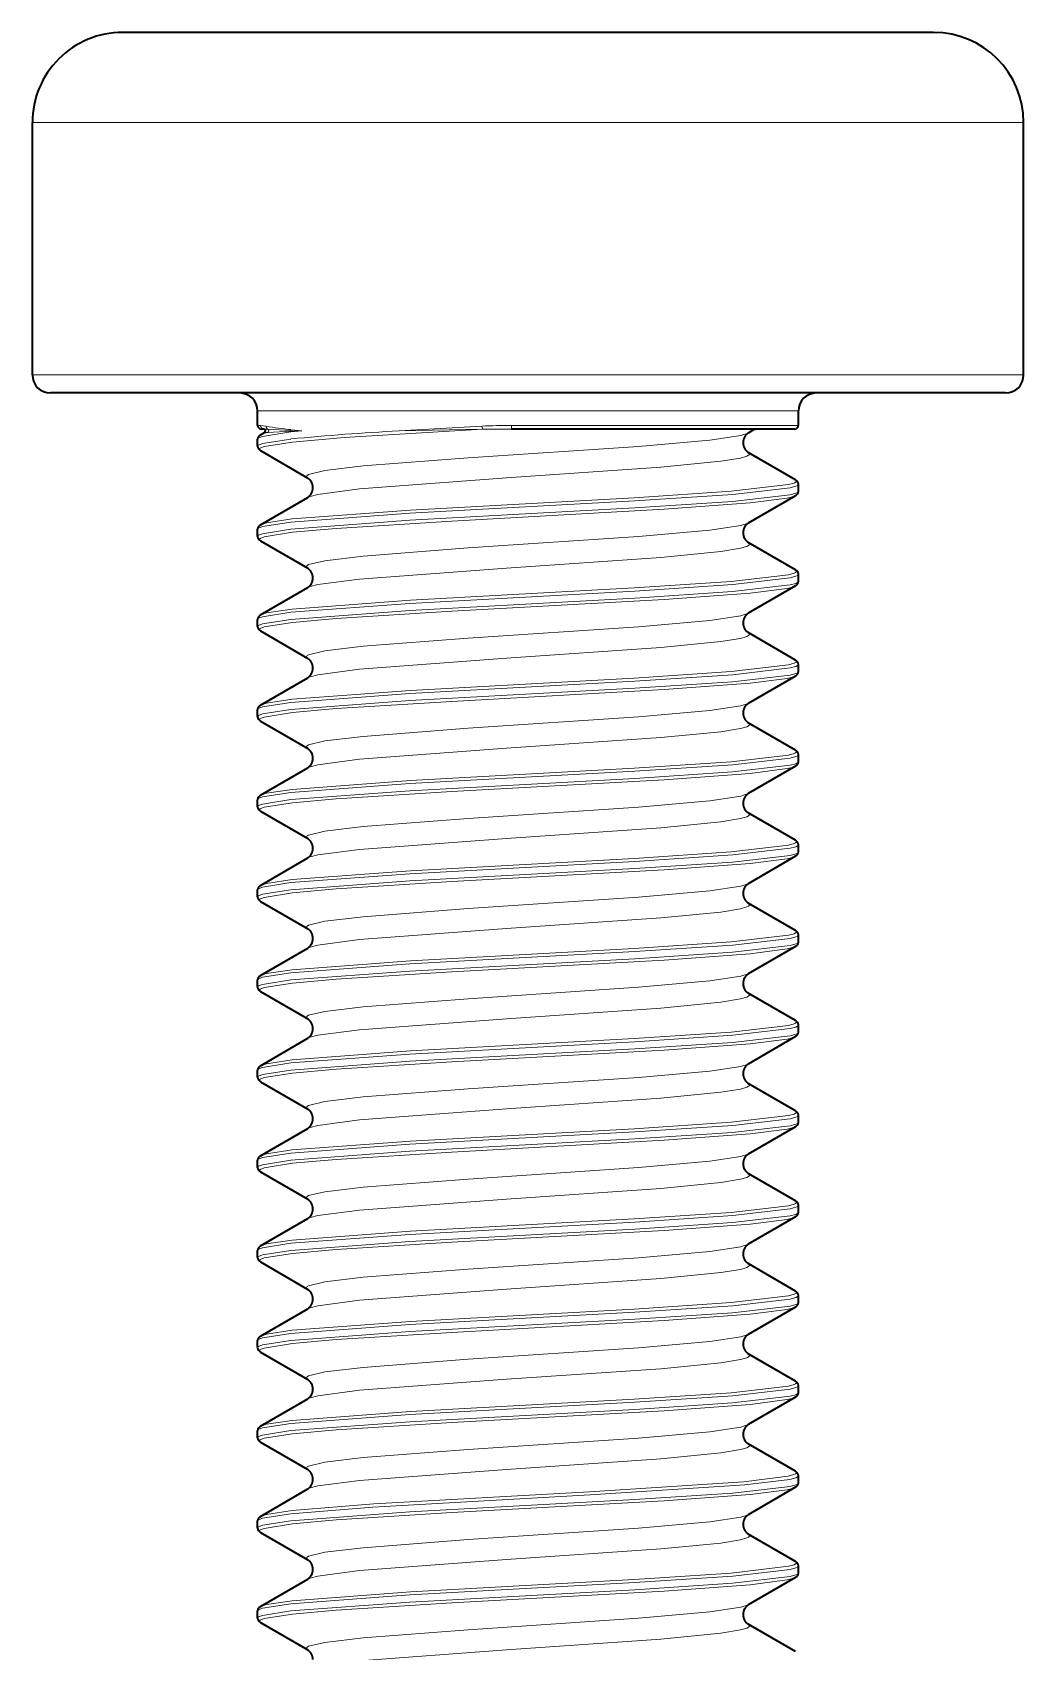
# Model space of a CAD drawing. Extents: x -131 to 1002, y -402 to 783.
# Drawn here: x 417.9 to 423.4, y 773.91 to 782.89 of the extents above; entities that cross this region are included whole.
import ezdxf

# ---------------------------------------------------------------- set-up
doc = ezdxf.new("R2010")
doc.units = 0

msp = doc.modelspace()

# ---------------------------------------------------------------- linework, layer by layer
at = {"color": 7, "lineweight": 35, "ltscale": 0.006886}
msp.add_line((418.6802, 782.8907), (418.4048, 782.8907), dxfattribs=at)
at = {"color": 7, "lineweight": 35, "ltscale": 0.105614}
msp.add_line((422.9048, 782.8907), (418.6802, 782.8907), dxfattribs=at)
at = {"color": 7, "lineweight": 13, "ltscale": 0.008416}
for p, q in [((418.2414, 782.3907), (417.9048, 782.3907)), ((418.2414, 780.9908), (417.9048, 780.9908))]:
    msp.add_line(p, q, dxfattribs=at)
at = {"color": 7, "lineweight": 35, "ltscale": 0.034999}
for p, q in [((417.9048, 780.9908), (417.9048, 782.3907)), ((423.4048, 780.9908), (423.4048, 782.3907))]:
    msp.add_line(p, q, dxfattribs=at)
at = {"color": 7, "lineweight": 13, "ltscale": 0.129084}
for p, q in [((423.4048, 782.3907), (418.2414, 782.3907)), ((423.4048, 780.9908), (418.2414, 780.9908))]:
    msp.add_line(p, q, dxfattribs=at)
at = {"color": 7, "lineweight": 35, "ltscale": 0.00811}
msp.add_line((418.3292, 780.8907), (418.0048, 780.8907), dxfattribs=at)
at = {"color": 7, "lineweight": 35, "ltscale": 0.12439}
msp.add_line((423.3047, 780.8907), (418.3292, 780.8907), dxfattribs=at)
at = {"color": 7, "lineweight": 13, "ltscale": 0.004591}
msp.add_line((419.3384, 780.7908), (419.1548, 780.7908), dxfattribs=at)
at = {"color": 7, "lineweight": 35, "ltscale": 0.001999}
for p, q in [((419.1548, 780.7108), (419.1548, 780.7908)), ((422.1548, 780.7108), (422.1548, 780.7908))]:
    msp.add_line(p, q, dxfattribs=at)
at = {"color": 7, "lineweight": 13, "ltscale": 0.070409}
msp.add_line((422.1548, 780.7908), (419.3384, 780.7908), dxfattribs=at)
at = {"color": 7, "lineweight": 13, "ltscale": 0.000382996}
msp.add_line((419.1701, 780.7108), (419.1548, 780.7108), dxfattribs=at)
at = {"color": 7, "lineweight": 13, "ltscale": 0.000813638}
msp.add_line((419.1701, 780.7108), (419.2024, 780.7067), dxfattribs=at)
at = {"color": 7, "lineweight": 35, "ltscale": 0.000633093}
msp.add_line((419.1711, 780.6594), (419.193, 780.6721), dxfattribs=at)
at = {"color": 7, "lineweight": 35, "ltscale": 0.000377655}
msp.add_line((419.1898, 780.6908), (419.1747, 780.6908), dxfattribs=at)
at = {"color": 7, "lineweight": 13, "ltscale": 0.000550341}
msp.add_line((419.1898, 780.6908), (419.2118, 780.6895), dxfattribs=at)
at = {"color": 7, "lineweight": 13, "ltscale": 0.000469971}
msp.add_line((419.2118, 780.6721), (419.193, 780.6721), dxfattribs=at)
at = {"color": 7, "lineweight": 13, "ltscale": 0.003175}
for p, q in [((419.2118, 780.6895), (419.3387, 780.6829)), ((419.3387, 780.6787), (419.2118, 780.6721))]:
    msp.add_line(p, q, dxfattribs=at)
at = {"color": 7, "lineweight": 13, "ltscale": 0.001525}
for p, q in [((419.3384, 780.6871), (419.399, 780.6808)), ((419.399, 780.6808), (419.3384, 780.6745))]:
    msp.add_line(p, q, dxfattribs=at)
at = {"color": 7, "lineweight": 13, "ltscale": 0.000105509}
msp.add_line((419.3387, 780.6829), (419.3384, 780.6871), dxfattribs=at)
at = {"color": 7, "lineweight": 13, "ltscale": 0.00010376}
msp.add_line((419.3387, 780.6787), (419.3387, 780.6829), dxfattribs=at)
at = {"color": 7, "lineweight": 13, "ltscale": 0.001511}
msp.add_line((419.3387, 780.6787), (419.399, 780.6808), dxfattribs=at)
at = {"color": 7, "lineweight": 13, "ltscale": 0.011519}
msp.add_line((419.939, 780.6808), (420.399, 780.7067), dxfattribs=at)
at = {"color": 7, "lineweight": 13, "ltscale": 0.011568}
msp.add_line((420.4017, 780.6895), (419.939, 780.6808), dxfattribs=at)
at = {"color": 7, "lineweight": 13, "ltscale": 0.00043678}
msp.add_line((420.4017, 780.6895), (420.399, 780.7067), dxfattribs=at)
at = {"color": 7, "lineweight": 13, "ltscale": 0.004047}
msp.add_line((420.4017, 780.6895), (420.5635, 780.6908), dxfattribs=at)
at = {"color": 7, "lineweight": 13, "ltscale": 0.037763}
msp.add_line((420.4017, 780.6895), (421.9122, 780.6895), dxfattribs=at)
at = {"color": 7, "lineweight": 13, "ltscale": 0.039812}
msp.add_line((422.1548, 780.7108), (420.5623, 780.7108), dxfattribs=at)
at = {"color": 7, "lineweight": 13, "ltscale": 0.000501465}
msp.add_line((420.5635, 780.6908), (420.5623, 780.7108), dxfattribs=at)
at = {"color": 7, "lineweight": 35, "ltscale": 0.039281}
msp.add_line((422.1348, 780.6908), (420.5635, 780.6908), dxfattribs=at)
at = {"color": 7, "lineweight": 35, "ltscale": 0.001034}
msp.add_line((421.9122, 780.6895), (421.8765, 780.6686), dxfattribs=at)
at = {"color": 7, "lineweight": 35, "ltscale": 0.000130284}
msp.add_line((421.9122, 780.6895), (421.9172, 780.6908), dxfattribs=at)
at = {"color": 7, "lineweight": 35, "ltscale": 0.000985718}
for p, q in [((419.1548, 780.5953), (419.1548, 780.6348)), ((422.1548, 780.3453), (422.1548, 780.3848)), ((419.1548, 780.0953), (419.1548, 780.1348)), ((422.1548, 779.8453), (422.1548, 779.8848)), ((419.1548, 779.5953), (419.1548, 779.6348)), ((422.1548, 779.3453), (422.1548, 779.3848)), ((419.1548, 779.0953), (419.1548, 779.1348)), ((422.1548, 778.8453), (422.1548, 778.8848)), ((419.1548, 778.5953), (419.1548, 778.6348)), ((422.1548, 778.3453), (422.1548, 778.3848)), ((419.1548, 778.0953), (419.1548, 778.1348)), ((422.1548, 777.8453), (422.1548, 777.8848)), ((419.1548, 777.5953), (419.1548, 777.6348)), ((422.1548, 777.3453), (422.1548, 777.3848)), ((419.1548, 777.0953), (419.1548, 777.1348)), ((422.1548, 776.8453), (422.1548, 776.8848)), ((419.1548, 776.5953), (419.1548, 776.6348)), ((422.1548, 776.3453), (422.1548, 776.3848)), ((419.1548, 776.0953), (419.1548, 776.1348)), ((422.1548, 775.8453), (422.1548, 775.8848)), ((419.1548, 775.5953), (419.1548, 775.6348)), ((422.1548, 775.3453), (422.1548, 775.3848)), ((419.1548, 775.0953), (419.1548, 775.1348)), ((422.1548, 774.8453), (422.1548, 774.8848)), ((419.1548, 774.5953), (419.1548, 774.6348)), ((422.1548, 774.3453), (422.1548, 774.3848)), ((419.1548, 774.0953), (419.1548, 774.1348))]:
    msp.add_line(p, q, dxfattribs=at)
at = {"color": 7, "lineweight": 35, "ltscale": 0.007572}
for p, q in [((419.1711, 780.5707), (419.433, 780.4186)), ((422.1384, 780.3207), (421.8765, 780.1686)), ((419.1711, 780.0707), (419.433, 779.9186)), ((422.1384, 779.8207), (421.8765, 779.6686)), ((419.1711, 779.5707), (419.433, 779.4186)), ((422.1384, 779.3207), (421.8765, 779.1686)), ((419.1711, 779.0707), (419.433, 778.9186)), ((422.1384, 778.8207), (421.8765, 778.6686)), ((419.1711, 778.5707), (419.433, 778.4186)), ((422.1384, 778.3207), (421.8765, 778.1686)), ((419.1711, 778.0707), (419.433, 777.9186)), ((422.1384, 777.8207), (421.8765, 777.6686)), ((419.1711, 777.5707), (419.433, 777.4186)), ((422.1384, 777.3207), (421.8765, 777.1686)), ((419.1711, 777.0707), (419.433, 776.9186)), ((422.1384, 776.8207), (421.8765, 776.6686)), ((419.1711, 776.5707), (419.433, 776.4186)), ((422.1384, 776.3207), (421.8765, 776.1686)), ((419.1711, 776.0707), (419.433, 775.9186)), ((422.1384, 775.8207), (421.8765, 775.6686)), ((419.1711, 775.5707), (419.433, 775.4186)), ((422.1384, 775.3207), (421.8765, 775.1686)), ((419.1711, 775.0707), (419.433, 774.9186)), ((422.1384, 774.8207), (421.8765, 774.6686)), ((419.1711, 774.5707), (419.433, 774.4186)), ((422.1384, 774.3207), (421.8765, 774.1686)), ((419.1711, 774.0707), (419.433, 773.9186))]:
    msp.add_line(p, q, dxfattribs=at)
at = {"color": 7, "lineweight": 35, "ltscale": 0.00757}
for p, q in [((422.1384, 780.4094), (421.8765, 780.5614)), ((422.1384, 779.9094), (421.8765, 780.0614)), ((422.1384, 779.4094), (421.8765, 779.5614)), ((422.1384, 778.9094), (421.8765, 779.0614)), ((422.1384, 778.4094), (421.8765, 778.5614)), ((422.1384, 777.9094), (421.8765, 778.0614)), ((422.1384, 777.4094), (421.8765, 777.5614)), ((422.1384, 776.9094), (421.8765, 777.0614)), ((422.1384, 776.4094), (421.8765, 776.5614)), ((422.1384, 775.9094), (421.8765, 776.0614)), ((422.1384, 775.4094), (421.8765, 775.5614)), ((422.1384, 774.9094), (421.8765, 775.0614)), ((422.1384, 773.9094), (421.8765, 774.0614))]:
    msp.add_line(p, q, dxfattribs=at)
at = {"color": 7, "lineweight": 35, "ltscale": 0.007571}
for p, q in [((419.1711, 780.1594), (419.433, 780.3114)), ((419.1711, 779.6594), (419.433, 779.8114)), ((419.1711, 779.1594), (419.433, 779.3114)), ((419.1711, 778.6594), (419.433, 778.8114)), ((419.1711, 778.1594), (419.433, 778.3114)), ((419.1711, 777.6594), (419.433, 777.8114)), ((419.1711, 777.1594), (419.433, 777.3114)), ((419.1711, 776.6594), (419.433, 776.8114)), ((419.1711, 776.1594), (419.433, 776.3114)), ((419.1711, 775.6594), (419.433, 775.8114)), ((419.1711, 775.1594), (419.433, 775.3114)), ((419.1711, 774.6594), (419.433, 774.8114)), ((422.1384, 774.4094), (421.8765, 774.5614)), ((419.1711, 774.1594), (419.433, 774.3114))]:
    msp.add_line(p, q, dxfattribs=at)
at = {"color": 7, "lineweight": 13}
for points in [[(419.3384, 780.6745), (419.181, 780.6497), (419.1596, 780.6411), (419.1562, 780.6383), (419.1553, 780.6368), (419.1548, 780.6348)], [(420.4017, 780.6895), (419.6352, 780.6431), (419.3476, 780.6179)], [(419.4254, 780.4276), (419.4267, 780.4313), (419.4291, 780.4338), (419.4375, 780.4387), (419.5284, 780.4604), (419.7397, 780.4857), (420.3225, 780.5308), (421.2679, 780.5941), (421.664, 780.6292), (421.8351, 780.655), (421.8765, 780.6686)], [(419.3384, 780.6351), (419.1808, 780.6102), (419.1595, 780.6017), (419.1562, 780.5988), (419.1552, 780.5974), (419.1548, 780.5953)], [(419.3476, 780.6179), (419.1908, 780.5929), (419.1695, 780.5844), (419.1662, 780.5815), (419.1653, 780.5801), (419.1648, 780.578)], [(419.433, 780.3114), (419.4456, 780.317), (419.4878, 780.328), (419.72, 780.3588), (420.5349, 780.4198), (421.392, 780.4788), (421.7249, 780.5116), (421.8335, 780.5297), (421.8681, 780.5397), (421.8783, 780.5449), (421.8823, 780.5483), (421.8835, 780.55), (421.8841, 780.5526)], [(422.1447, 780.4021), (422.1442, 780.3999), (422.1432, 780.3984), (422.1397, 780.3955), (422.1308, 780.3912), (422.1, 780.3826), (421.7828, 780.3454), (421.2429, 780.3094), (420.0027, 780.241), (419.3467, 780.1918)], [(422.1548, 780.3848), (422.1542, 780.3826), (422.1532, 780.3811), (422.1497, 780.3782), (422.1408, 780.3739), (422.1099, 780.3652), (421.791, 780.3281), (421.2475, 780.2921), (419.9994, 780.2238), (419.3384, 780.1745)], [(422.1548, 780.3453), (422.1542, 780.3431), (422.1531, 780.3417), (422.1496, 780.3387), (422.1406, 780.3344), (422.1095, 780.3258), (421.7902, 780.2887), (421.2466, 780.2527), (419.999, 780.1843), (419.3384, 780.1351)], [(422.1384, 780.3207), (422.128, 780.316), (422.0927, 780.3069), (421.8866, 780.2805), (421.4104, 780.2454), (420.2324, 780.1802), (419.5903, 780.1397), (419.3476, 780.1179)], [(419.3384, 780.1745), (419.181, 780.1497), (419.1596, 780.1411), (419.1562, 780.1383), (419.1553, 780.1368), (419.1548, 780.1348)], [(419.3384, 780.1351), (419.1808, 780.1102), (419.1595, 780.1017), (419.1562, 780.0988), (419.1552, 780.0974), (419.1548, 780.0953)], [(419.3467, 780.1918), (419.2042, 780.1704), (419.1711, 780.1594)], [(419.4254, 779.9276), (419.4267, 779.9313), (419.4291, 779.9338), (419.4375, 779.9387), (419.5284, 779.9604), (419.7397, 779.9857), (420.3225, 780.0308), (421.2679, 780.0941), (421.664, 780.1292), (421.8351, 780.155), (421.8765, 780.1686)], [(419.3476, 780.1179), (419.1908, 780.0929), (419.1695, 780.0844), (419.1662, 780.0815), (419.1653, 780.0801), (419.1648, 780.078)], [(419.433, 779.8114), (419.4456, 779.817), (419.4878, 779.828), (419.72, 779.8588), (420.5349, 779.9198), (421.392, 779.9788), (421.7249, 780.0116), (421.8335, 780.0297), (421.8681, 780.0397), (421.8783, 780.0449), (421.8823, 780.0483), (421.8835, 780.05), (421.8841, 780.0526)], [(422.1548, 779.8848), (422.1542, 779.8826), (422.1532, 779.8811), (422.1497, 779.8782), (422.1408, 779.8739), (422.1099, 779.8652), (421.791, 779.8281), (421.2475, 779.7921), (419.9994, 779.7238), (419.3384, 779.6745)], [(422.1447, 779.9021), (422.1442, 779.8999), (422.1432, 779.8984), (422.1397, 779.8955), (422.1308, 779.8912), (422.1, 779.8826), (421.7828, 779.8454), (421.2429, 779.8094), (420.0027, 779.741), (419.3467, 779.6918)], [(422.1548, 779.8453), (422.1542, 779.8431), (422.1531, 779.8417), (422.1496, 779.8387), (422.1406, 779.8344), (422.1095, 779.8258), (421.7902, 779.7887), (421.2466, 779.7527), (419.999, 779.6843), (419.3384, 779.6351)], [(422.1384, 779.8207), (422.128, 779.816), (422.0927, 779.8069), (421.8866, 779.7805), (421.4104, 779.7454), (420.2324, 779.6802), (419.5903, 779.6397), (419.3476, 779.6179)], [(419.3384, 779.6745), (419.181, 779.6497), (419.1596, 779.6411), (419.1562, 779.6383), (419.1553, 779.6368), (419.1548, 779.6348)], [(419.3467, 779.6918), (419.2042, 779.6704), (419.1711, 779.6594)], [(419.3384, 779.6351), (419.1808, 779.6102), (419.1595, 779.6017), (419.1562, 779.5988), (419.1552, 779.5974), (419.1548, 779.5953)], [(419.3476, 779.6179), (419.1908, 779.5929), (419.1695, 779.5844), (419.1662, 779.5815), (419.1653, 779.5801), (419.1648, 779.578)], [(419.4254, 779.4276), (419.4267, 779.4313), (419.4291, 779.4338), (419.4375, 779.4387), (419.5284, 779.4604), (419.7397, 779.4857), (420.3225, 779.5308), (421.2679, 779.5941), (421.664, 779.6292), (421.8351, 779.655), (421.8765, 779.6686)], [(419.433, 779.3114), (419.4456, 779.317), (419.4878, 779.328), (419.72, 779.3588), (420.5349, 779.4198), (421.392, 779.4788), (421.7249, 779.5116), (421.8335, 779.5297), (421.8681, 779.5397), (421.8783, 779.5449), (421.8823, 779.5483), (421.8835, 779.55), (421.8841, 779.5526)], [(422.1548, 779.3848), (422.1542, 779.3826), (422.1532, 779.3811), (422.1497, 779.3782), (422.1408, 779.3739), (422.1099, 779.3652), (421.791, 779.3281), (421.2475, 779.2921), (419.9994, 779.2238), (419.3384, 779.1745)], [(422.1548, 779.3453), (422.1542, 779.3431), (422.1531, 779.3417), (422.1496, 779.3387), (422.1406, 779.3344), (422.1095, 779.3258), (421.7902, 779.2887), (421.2466, 779.2527), (419.999, 779.1843), (419.3384, 779.1351)], [(422.1447, 779.4021), (422.1442, 779.3999), (422.1432, 779.3984), (422.1397, 779.3955), (422.1308, 779.3912), (422.1, 779.3826), (421.7828, 779.3454), (421.2429, 779.3094), (420.0027, 779.241), (419.3467, 779.1918)], [(422.1384, 779.3207), (422.128, 779.316), (422.0927, 779.3069), (421.8866, 779.2805), (421.4104, 779.2454), (420.2324, 779.1802), (419.5903, 779.1397), (419.3476, 779.1179)], [(419.3384, 779.1745), (419.181, 779.1497), (419.1596, 779.1411), (419.1562, 779.1383), (419.1553, 779.1368), (419.1548, 779.1348)], [(419.3384, 779.1351), (419.1808, 779.1102), (419.1595, 779.1017), (419.1562, 779.0988), (419.1552, 779.0974), (419.1548, 779.0953)], [(419.3467, 779.1918), (419.2042, 779.1704), (419.1711, 779.1594)], [(419.4254, 778.9276), (419.4267, 778.9313), (419.4291, 778.9338), (419.4375, 778.9387), (419.5284, 778.9604), (419.7397, 778.9857), (420.3225, 779.0308), (421.2679, 779.0941), (421.664, 779.1292), (421.8351, 779.155), (421.8765, 779.1686)], [(419.3476, 779.1179), (419.1908, 779.0929), (419.1695, 779.0844), (419.1662, 779.0815), (419.1653, 779.0801), (419.1648, 779.078)], [(419.433, 778.8114), (419.4456, 778.817), (419.4878, 778.828), (419.72, 778.8588), (420.5349, 778.9198), (421.392, 778.9788), (421.7249, 779.0116), (421.8335, 779.0297), (421.8681, 779.0397), (421.8783, 779.0449), (421.8823, 779.0483), (421.8835, 779.05), (421.8841, 779.0526)], [(422.1548, 778.8848), (422.1542, 778.8826), (422.1532, 778.8811), (422.1497, 778.8782), (422.1408, 778.8739), (422.1099, 778.8652), (421.791, 778.8281), (421.2475, 778.7921), (419.9994, 778.7238), (419.3384, 778.6745)], [(422.1447, 778.9021), (422.1442, 778.8999), (422.1432, 778.8984), (422.1397, 778.8955), (422.1308, 778.8912), (422.1, 778.8826), (421.7828, 778.8454), (421.2429, 778.8094), (420.0027, 778.741), (419.3467, 778.6918)], [(422.1548, 778.8453), (422.1542, 778.8431), (422.1531, 778.8417), (422.1496, 778.8387), (422.1406, 778.8344), (422.1095, 778.8258), (421.7902, 778.7887), (421.2466, 778.7527), (419.999, 778.6843), (419.3384, 778.6351)], [(422.1384, 778.8207), (422.128, 778.816), (422.0927, 778.8069), (421.8866, 778.7805), (421.4104, 778.7454), (420.2324, 778.6802), (419.5903, 778.6397), (419.3476, 778.6179)], [(419.3467, 778.6918), (419.2042, 778.6704), (419.1711, 778.6594)], [(419.3384, 778.6745), (419.181, 778.6497), (419.1596, 778.6411), (419.1562, 778.6383), (419.1553, 778.6368), (419.1548, 778.6348)], [(419.3384, 778.6351), (419.1808, 778.6102), (419.1595, 778.6017), (419.1562, 778.5988), (419.1552, 778.5974), (419.1548, 778.5953)], [(419.3476, 778.6179), (419.1908, 778.5929), (419.1695, 778.5844), (419.1662, 778.5815), (419.1653, 778.5801), (419.1648, 778.578)], [(419.4254, 778.4276), (419.4267, 778.4313), (419.4291, 778.4338), (419.4375, 778.4387), (419.5284, 778.4604), (419.7397, 778.4857), (420.3225, 778.5308), (421.2679, 778.5941), (421.664, 778.6292), (421.8351, 778.655), (421.8765, 778.6686)], [(419.433, 778.3114), (419.4456, 778.317), (419.4878, 778.328), (419.72, 778.3588), (420.5349, 778.4198), (421.392, 778.4788), (421.7249, 778.5116), (421.8335, 778.5297), (421.8681, 778.5397), (421.8783, 778.5449), (421.8823, 778.5483), (421.8835, 778.55), (421.8841, 778.5526)], [(422.1548, 778.3848), (422.1542, 778.3826), (422.1532, 778.3811), (422.1497, 778.3782), (422.1408, 778.3739), (422.1099, 778.3652), (421.791, 778.3281), (421.2475, 778.2921), (419.9994, 778.2238), (419.3384, 778.1745)], [(422.1548, 778.3453), (422.1542, 778.3431), (422.1531, 778.3417), (422.1496, 778.3387), (422.1406, 778.3344), (422.1095, 778.3258), (421.7902, 778.2887), (421.2466, 778.2527), (419.999, 778.1843), (419.3384, 778.1351)], [(422.1447, 778.4021), (422.1442, 778.3999), (422.1432, 778.3984), (422.1397, 778.3955), (422.1308, 778.3912), (422.1, 778.3826), (421.7828, 778.3454), (421.2429, 778.3094), (420.0027, 778.241), (419.3467, 778.1918)], [(422.1384, 778.3207), (422.128, 778.316), (422.0927, 778.3069), (421.8866, 778.2805), (421.4104, 778.2454), (420.2324, 778.1802), (419.5903, 778.1397), (419.3476, 778.1179)], [(419.3384, 778.1745), (419.181, 778.1497), (419.1596, 778.1411), (419.1562, 778.1383), (419.1553, 778.1368), (419.1548, 778.1348)], [(419.3467, 778.1918), (419.2042, 778.1704), (419.1711, 778.1594)], [(419.4254, 777.9276), (419.4267, 777.9313), (419.4291, 777.9338), (419.4375, 777.9387), (419.5284, 777.9604), (419.7397, 777.9857), (420.3225, 778.0308), (421.2679, 778.0941), (421.664, 778.1292), (421.8351, 778.155), (421.8765, 778.1686)], [(419.3384, 778.1351), (419.1808, 778.1102), (419.1595, 778.1017), (419.1562, 778.0988), (419.1552, 778.0974), (419.1548, 778.0953)], [(419.3476, 778.1179), (419.1908, 778.0929), (419.1695, 778.0844), (419.1662, 778.0815), (419.1653, 778.0801), (419.1648, 778.078)], [(419.433, 777.8114), (419.4456, 777.817), (419.4878, 777.828), (419.72, 777.8588), (420.5349, 777.9198), (421.392, 777.9788), (421.7249, 778.0116), (421.8335, 778.0297), (421.8681, 778.0397), (421.8783, 778.0449), (421.8823, 778.0483), (421.8835, 778.05), (421.8841, 778.0526)], [(422.1548, 777.8848), (422.1542, 777.8826), (422.1532, 777.8811), (422.1497, 777.8782), (422.1408, 777.8739), (422.1099, 777.8652), (421.791, 777.8281), (421.2475, 777.7921), (419.9994, 777.7238), (419.3384, 777.6745)], [(422.1447, 777.9021), (422.1442, 777.8999), (422.1432, 777.8984), (422.1397, 777.8955), (422.1308, 777.8912), (422.1, 777.8826), (421.7828, 777.8454), (421.2429, 777.8094), (420.0027, 777.741), (419.3467, 777.6918)], [(422.1548, 777.8453), (422.1542, 777.8431), (422.1531, 777.8417), (422.1496, 777.8387), (422.1406, 777.8344), (422.1095, 777.8258), (421.7902, 777.7887), (421.2466, 777.7527), (419.999, 777.6843), (419.3384, 777.6351)], [(422.1384, 777.8207), (422.128, 777.816), (422.0927, 777.8069), (421.8866, 777.7805), (421.4104, 777.7454), (420.2324, 777.6802), (419.5903, 777.6397), (419.3476, 777.6179)], [(419.3384, 777.6745), (419.181, 777.6497), (419.1596, 777.6411), (419.1562, 777.6383), (419.1553, 777.6368), (419.1548, 777.6348)], [(419.3384, 777.6351), (419.1808, 777.6102), (419.1595, 777.6017), (419.1562, 777.5988), (419.1552, 777.5974), (419.1548, 777.5953)], [(419.3476, 777.6179), (419.1908, 777.5929), (419.1695, 777.5844), (419.1662, 777.5815), (419.1653, 777.5801), (419.1648, 777.578)], [(419.3467, 777.6918), (419.2042, 777.6704), (419.1711, 777.6594)], [(419.4254, 777.4276), (419.4267, 777.4313), (419.4291, 777.4338), (419.4375, 777.4387), (419.5284, 777.4604), (419.7397, 777.4857), (420.3225, 777.5308), (421.2679, 777.5941), (421.664, 777.6292), (421.8351, 777.655), (421.8765, 777.6686)], [(419.433, 777.3114), (419.4456, 777.317), (419.4878, 777.328), (419.72, 777.3588), (420.5349, 777.4198), (421.392, 777.4788), (421.7249, 777.5116), (421.8335, 777.5297), (421.8681, 777.5397), (421.8783, 777.5449), (421.8823, 777.5483), (421.8835, 777.55), (421.8841, 777.5526)], [(422.1548, 777.3848), (422.1542, 777.3826), (422.1532, 777.3811), (422.1497, 777.3782), (422.1408, 777.3739), (422.1099, 777.3652), (421.791, 777.3281), (421.2475, 777.2921), (419.9994, 777.2238), (419.3384, 777.1745)], [(422.1548, 777.3453), (422.1542, 777.3431), (422.1531, 777.3417), (422.1496, 777.3387), (422.1406, 777.3344), (422.1095, 777.3258), (421.7902, 777.2887), (421.2466, 777.2527), (419.999, 777.1843), (419.3384, 777.1351)], [(422.1447, 777.4021), (422.1442, 777.3999), (422.1432, 777.3984), (422.1397, 777.3955), (422.1308, 777.3912), (422.1, 777.3826), (421.7828, 777.3454), (421.2429, 777.3094), (420.0027, 777.241), (419.3467, 777.1918)], [(422.1384, 777.3207), (422.128, 777.316), (422.0927, 777.3069), (421.8866, 777.2805), (421.4104, 777.2454), (420.2324, 777.1802), (419.5903, 777.1397), (419.3476, 777.1179)], [(419.3384, 777.1745), (419.181, 777.1497), (419.1596, 777.1411), (419.1562, 777.1383), (419.1553, 777.1368), (419.1548, 777.1348)], [(419.3467, 777.1918), (419.2042, 777.1704), (419.1711, 777.1594)], [(419.4254, 776.9276), (419.4267, 776.9313), (419.4291, 776.9338), (419.4375, 776.9387), (419.5284, 776.9604), (419.7397, 776.9857), (420.3225, 777.0308), (421.2679, 777.0941), (421.664, 777.1292), (421.8351, 777.155), (421.8765, 777.1686)], [(419.3384, 777.1351), (419.1808, 777.1102), (419.1595, 777.1017), (419.1562, 777.0988), (419.1552, 777.0974), (419.1548, 777.0953)], [(419.3476, 777.1179), (419.1908, 777.0929), (419.1695, 777.0844), (419.1662, 777.0815), (419.1653, 777.0801), (419.1648, 777.078)], [(419.433, 776.8114), (419.4456, 776.817), (419.4878, 776.828), (419.72, 776.8588), (420.5349, 776.9198), (421.392, 776.9788), (421.7249, 777.0116), (421.8335, 777.0297), (421.8681, 777.0397), (421.8783, 777.0449), (421.8823, 777.0483), (421.8835, 777.05), (421.8841, 777.0526)], [(422.1447, 776.9021), (422.1442, 776.8999), (422.1432, 776.8984), (422.1397, 776.8955), (422.1308, 776.8912), (422.1, 776.8826), (421.7828, 776.8454), (421.2429, 776.8094), (420.0027, 776.741), (419.3467, 776.6918)], [(422.1548, 776.8848), (422.1542, 776.8826), (422.1532, 776.8811), (422.1497, 776.8782), (422.1408, 776.8739), (422.1099, 776.8652), (421.791, 776.8281), (421.2475, 776.7921), (419.9994, 776.7238), (419.3384, 776.6745)], [(422.1548, 776.8453), (422.1542, 776.8431), (422.1531, 776.8417), (422.1496, 776.8387), (422.1406, 776.8344), (422.1095, 776.8258), (421.7902, 776.7887), (421.2466, 776.7527), (419.999, 776.6843), (419.3384, 776.6351)], [(422.1384, 776.8207), (422.128, 776.816), (422.0927, 776.8069), (421.8866, 776.7805), (421.4104, 776.7454), (420.2324, 776.6802), (419.5903, 776.6397), (419.3476, 776.6179)], [(419.3384, 776.6745), (419.181, 776.6497), (419.1596, 776.6411), (419.1562, 776.6383), (419.1553, 776.6368), (419.1548, 776.6348)], [(419.3384, 776.6351), (419.1808, 776.6102), (419.1595, 776.6017), (419.1562, 776.5988), (419.1552, 776.5974), (419.1548, 776.5953)], [(419.3467, 776.6918), (419.2042, 776.6704), (419.1711, 776.6594)], [(419.4254, 776.4276), (419.4267, 776.4313), (419.4291, 776.4338), (419.4375, 776.4387), (419.5284, 776.4604), (419.7397, 776.4857), (420.3225, 776.5308), (421.2679, 776.5941), (421.664, 776.6292), (421.8351, 776.655), (421.8765, 776.6686)], [(419.3476, 776.6179), (419.1908, 776.5929), (419.1695, 776.5844), (419.1662, 776.5815), (419.1653, 776.5801), (419.1648, 776.578)], [(419.433, 776.3114), (419.4456, 776.317), (419.4878, 776.328), (419.72, 776.3588), (420.5349, 776.4198), (421.392, 776.4788), (421.7249, 776.5116), (421.8335, 776.5297), (421.8681, 776.5397), (421.8783, 776.5449), (421.8823, 776.5483), (421.8835, 776.55), (421.8841, 776.5526)], [(422.1548, 776.3848), (422.1542, 776.3826), (422.1532, 776.3811), (422.1497, 776.3782), (422.1408, 776.3739), (422.1099, 776.3652), (421.791, 776.3281), (421.2475, 776.2921), (419.9994, 776.2238), (419.3384, 776.1745)], [(422.1447, 776.4021), (422.1442, 776.3999), (422.1432, 776.3984), (422.1397, 776.3955), (422.1308, 776.3912), (422.1, 776.3826), (421.7828, 776.3454), (421.2429, 776.3094), (420.0027, 776.241), (419.3467, 776.1918)], [(422.1548, 776.3453), (422.1542, 776.3431), (422.1531, 776.3417), (422.1496, 776.3387), (422.1406, 776.3344), (422.1095, 776.3258), (421.7902, 776.2887), (421.2466, 776.2527), (419.999, 776.1843), (419.3384, 776.1351)], [(422.1384, 776.3207), (422.128, 776.316), (422.0927, 776.3069), (421.8866, 776.2805), (421.4104, 776.2454), (420.2324, 776.1802), (419.5903, 776.1397), (419.3476, 776.1179)], [(419.3384, 776.1745), (419.181, 776.1497), (419.1596, 776.1411), (419.1562, 776.1383), (419.1553, 776.1368), (419.1548, 776.1348)], [(419.3467, 776.1918), (419.2042, 776.1704), (419.1711, 776.1594)], [(419.3384, 776.1351), (419.1808, 776.1102), (419.1595, 776.1017), (419.1562, 776.0988), (419.1552, 776.0974), (419.1548, 776.0953)], [(419.3476, 776.1179), (419.1908, 776.0929), (419.1695, 776.0844), (419.1662, 776.0815), (419.1653, 776.0801), (419.1648, 776.078)], [(419.4254, 775.9276), (419.4267, 775.9313), (419.4291, 775.9338), (419.4375, 775.9387), (419.5284, 775.9604), (419.7397, 775.9857), (420.3225, 776.0308), (421.2679, 776.0941), (421.664, 776.1292), (421.8351, 776.155), (421.8765, 776.1686)], [(419.433, 775.8114), (419.4456, 775.817), (419.4878, 775.828), (419.72, 775.8588), (420.5349, 775.9198), (421.392, 775.9788), (421.7249, 776.0116), (421.8335, 776.0297), (421.8681, 776.0397), (421.8783, 776.0449), (421.8823, 776.0483), (421.8835, 776.05), (421.8841, 776.0526)], [(422.1447, 775.9021), (422.1442, 775.8999), (422.1432, 775.8984), (422.1397, 775.8955), (422.1308, 775.8912), (422.1, 775.8826), (421.7828, 775.8454), (421.2429, 775.8094), (420.0027, 775.741), (419.3467, 775.6918)], [(422.1548, 775.8848), (422.1542, 775.8826), (422.1532, 775.8811), (422.1497, 775.8782), (422.1408, 775.8739), (422.1099, 775.8652), (421.791, 775.8281), (421.2475, 775.7921), (419.9994, 775.7238), (419.3384, 775.6745)], [(422.1548, 775.8453), (422.1542, 775.8431), (422.1531, 775.8417), (422.1496, 775.8387), (422.1406, 775.8344), (422.1095, 775.8258), (421.7902, 775.7887), (421.2466, 775.7527), (419.999, 775.6843), (419.3384, 775.6351)], [(422.1384, 775.8207), (422.128, 775.816), (422.0927, 775.8069), (421.8866, 775.7805), (421.4104, 775.7454), (420.2324, 775.6802), (419.5903, 775.6397), (419.3476, 775.6179)], [(419.3384, 775.6745), (419.181, 775.6497), (419.1596, 775.6411), (419.1562, 775.6383), (419.1553, 775.6368), (419.1548, 775.6348)], [(419.3384, 775.6351), (419.1808, 775.6102), (419.1595, 775.6017), (419.1562, 775.5988), (419.1552, 775.5974), (419.1548, 775.5953)], [(419.3467, 775.6918), (419.2042, 775.6704), (419.1711, 775.6594)], [(419.4254, 775.4276), (419.4267, 775.4313), (419.4291, 775.4338), (419.4375, 775.4387), (419.5284, 775.4604), (419.7397, 775.4857), (420.3225, 775.5308), (421.2679, 775.5941), (421.664, 775.6292), (421.8351, 775.655), (421.8765, 775.6686)], [(419.3476, 775.6179), (419.1908, 775.5929), (419.1695, 775.5844), (419.1662, 775.5815), (419.1653, 775.5801), (419.1648, 775.578)], [(419.433, 775.3114), (419.4456, 775.317), (419.4878, 775.328), (419.72, 775.3588), (420.5349, 775.4198), (421.392, 775.4788), (421.7249, 775.5116), (421.8335, 775.5297), (421.8681, 775.5397), (421.8783, 775.5449), (421.8823, 775.5483), (421.8835, 775.55), (421.8841, 775.5526)], [(422.1548, 775.3848), (422.1542, 775.3826), (422.1532, 775.3811), (422.1497, 775.3782), (422.1408, 775.3739), (422.1099, 775.3652), (421.791, 775.3281), (421.2475, 775.2921), (419.9994, 775.2238), (419.3384, 775.1745)], [(422.1447, 775.4021), (422.1442, 775.3999), (422.1432, 775.3984), (422.1397, 775.3955), (422.1308, 775.3912), (422.1, 775.3826), (421.7828, 775.3454), (421.2429, 775.3094), (420.0027, 775.241), (419.3467, 775.1918)], [(422.1548, 775.3453), (422.1542, 775.3431), (422.1531, 775.3417), (422.1496, 775.3387), (422.1406, 775.3344), (422.1095, 775.3258), (421.7902, 775.2887), (421.2466, 775.2527), (419.999, 775.1843), (419.3384, 775.1351)], [(422.1384, 775.3207), (422.128, 775.316), (422.0927, 775.3069), (421.8866, 775.2805), (421.4104, 775.2454), (420.2324, 775.1802), (419.5903, 775.1397), (419.3476, 775.1179)], [(419.3467, 775.1918), (419.2042, 775.1704), (419.1711, 775.1594)], [(419.3384, 775.1745), (419.181, 775.1497), (419.1596, 775.1411), (419.1562, 775.1383), (419.1553, 775.1368), (419.1548, 775.1348)], [(419.3384, 775.1351), (419.1808, 775.1102), (419.1595, 775.1017), (419.1562, 775.0988), (419.1552, 775.0974), (419.1548, 775.0953)], [(419.3476, 775.1179), (419.1908, 775.0929), (419.1695, 775.0844), (419.1662, 775.0815), (419.1653, 775.0801), (419.1648, 775.078)], [(419.4254, 774.9276), (419.4267, 774.9313), (419.4291, 774.9338), (419.4375, 774.9387), (419.5284, 774.9604), (419.7397, 774.9857), (420.3225, 775.0308), (421.2679, 775.0941), (421.664, 775.1292), (421.8351, 775.155), (421.8765, 775.1686)], [(419.433, 774.8114), (419.4456, 774.817), (419.4878, 774.828), (419.72, 774.8588), (420.5349, 774.9198), (421.392, 774.9788), (421.7249, 775.0116), (421.8335, 775.0297), (421.8681, 775.0397), (421.8783, 775.0449), (421.8823, 775.0483), (421.8835, 775.05), (421.8841, 775.0526)], [(419.3384, 774.6745), (419.7947, 774.7111), (420.9998, 774.7782), (421.8582, 774.8339), (422.1074, 774.8647), (422.14, 774.8735), (422.1494, 774.8781), (422.1531, 774.881), (422.1542, 774.8826), (422.1548, 774.8848)], [(422.1548, 774.8453), (422.1542, 774.8431), (422.1531, 774.8417), (422.1496, 774.8387), (422.1406, 774.8344), (422.1095, 774.8258), (421.7902, 774.7887), (421.2466, 774.7527), (419.999, 774.6843), (419.3384, 774.6351)], [(419.3467, 774.6918), (419.7994, 774.7284), (420.9969, 774.7955), (421.8498, 774.8511), (422.0974, 774.882), (422.1299, 774.8909), (422.1394, 774.8953), (422.1431, 774.8983), (422.1441, 774.8998), (422.1447, 774.9021)], [(422.1384, 774.8207), (422.128, 774.816), (422.0927, 774.8069), (421.8866, 774.7805), (421.4104, 774.7454), (420.2324, 774.6802), (419.5903, 774.6397), (419.3476, 774.6179)], [(419.3384, 774.6745), (419.181, 774.6497), (419.1596, 774.6411), (419.1562, 774.6382), (419.1548, 774.6348)], [(419.3467, 774.6918), (419.2042, 774.6704), (419.1711, 774.6594)], [(419.4254, 774.4276), (419.4267, 774.4313), (419.4291, 774.4338), (419.4375, 774.4387), (419.5284, 774.4604), (419.7397, 774.4857), (420.3225, 774.5308), (421.2679, 774.5941), (421.664, 774.6292), (421.8351, 774.655), (421.8765, 774.6686)], [(419.3384, 774.6351), (419.1808, 774.6102), (419.1595, 774.6017), (419.1562, 774.5988), (419.1552, 774.5974), (419.1548, 774.5953)], [(419.3476, 774.6179), (419.1908, 774.5929), (419.1695, 774.5844), (419.1662, 774.5815), (419.1653, 774.5801), (419.1648, 774.578)], [(419.433, 774.3114), (419.4456, 774.317), (419.4878, 774.328), (419.72, 774.3588), (420.5349, 774.4198), (421.392, 774.4788), (421.7249, 774.5116), (421.8335, 774.5297), (421.8681, 774.5397), (421.8783, 774.5449), (421.8823, 774.5483), (421.8835, 774.55), (421.8841, 774.5526)], [(422.1548, 774.3848), (422.1542, 774.3826), (422.1532, 774.3811), (422.1497, 774.3782), (422.1408, 774.3739), (422.1099, 774.3652), (421.791, 774.3281), (421.2475, 774.2921), (419.9994, 774.2238), (419.3384, 774.1745)], [(422.1447, 774.4021), (422.1442, 774.3999), (422.1432, 774.3984), (422.1397, 774.3955), (422.1308, 774.3912), (422.1, 774.3826), (421.7828, 774.3454), (421.2429, 774.3094), (420.0027, 774.241), (419.3467, 774.1918)], [(422.1548, 774.3453), (422.1542, 774.3431), (422.1531, 774.3417), (422.1496, 774.3387), (422.1406, 774.3344), (422.1095, 774.3258), (421.7902, 774.2887), (421.2466, 774.2527), (419.999, 774.1843), (419.3384, 774.1351)], [(422.1384, 774.3207), (422.128, 774.316), (422.0927, 774.3069), (421.8866, 774.2805), (421.4104, 774.2454), (420.2324, 774.1802), (419.5903, 774.1397), (419.3476, 774.1179)], [(419.3384, 774.1745), (419.181, 774.1497), (419.1596, 774.1411), (419.1562, 774.1383), (419.1553, 774.1368), (419.1548, 774.1348)], [(419.3384, 774.1351), (419.1808, 774.1102), (419.1595, 774.1017), (419.1562, 774.0988), (419.1552, 774.0974), (419.1548, 774.0953)], [(419.3476, 774.1179), (419.1908, 774.0929), (419.1695, 774.0844), (419.1662, 774.0815), (419.1653, 774.0801), (419.1648, 774.078)], [(419.3467, 774.1918), (419.2042, 774.1704), (419.1711, 774.1594)], [(419.4254, 773.9276), (419.4267, 773.9313), (419.4291, 773.9338), (419.4375, 773.9387), (419.5284, 773.9604), (419.7397, 773.9857), (420.3225, 774.0308), (421.2679, 774.0941), (421.664, 774.1292), (421.8351, 774.155), (421.8765, 774.1686)], [(419.433, 773.8114), (419.4456, 773.817), (419.4878, 773.828), (419.72, 773.8588), (420.5349, 773.9198), (421.392, 773.9788), (421.7249, 774.0116), (421.8335, 774.0297), (421.8681, 774.0397), (421.8783, 774.0449), (421.8823, 774.0483), (421.8835, 774.05), (421.8841, 774.0526)]]:
    msp.add_lwpolyline(points, dxfattribs=at)
at = {"color": 7, "lineweight": 35}
for centre, radius, start, end in [((418.4048, 782.3907), 0.5, 90, 180.00001), ((422.9048, 782.3907), 0.5, 0, 90), ((418.0048, 780.9908), 0.1, 180.03361, 269.96638), ((423.3047, 780.9908), 0.1, 270.03362, 359.96638), ((419.0547, 780.7907), 0.1, 0.03362, 89.96638), ((422.2548, 780.7907), 0.1, 90.03362, 179.96639), ((419.1748, 780.7108), 0.02, 180.03363, 269.96638), ((419.188, 780.6808), 0.01, 300.10899, 90.00001), ((421.9113, 780.6161), 0.0632, 123.52554, 180.91799), ((422.1347, 780.7108), 0.02, 270.03362, 359.96638), ((419.1837, 780.6331), 0.0291, 115.4324, 176.58119), ((419.1837, 780.597), 0.0291, 183.40937, 244.52716), ((421.9113, 780.614), 0.0632, 179.08242, 236.4698), ((419.3982, 780.3661), 0.0632, 359.08202, 56.47446), ((422.1258, 780.3831), 0.0291, 3.41838, 64.56577), ((419.3982, 780.364), 0.0632, 303.52554, 0.91799), ((422.1259, 780.347), 0.0291, 295.47285, 356.59063), ((419.1837, 780.1331), 0.0291, 115.43423, 176.58162), ((421.9113, 780.1161), 0.0632, 123.52554, 180.91799), ((419.1837, 780.097), 0.0291, 183.40938, 244.52716), ((421.9113, 780.114), 0.0632, 179.08201, 236.47444), ((419.3982, 779.8661), 0.0632, 359.08201, 56.47445), ((419.3982, 779.864), 0.0632, 303.52554, 0.91799), ((422.1258, 779.8831), 0.0291, 3.41838, 64.56578), ((422.1259, 779.847), 0.0291, 295.47285, 356.59063), ((419.1837, 779.6331), 0.0291, 115.43423, 176.58162), ((419.1837, 779.597), 0.0291, 183.40938, 244.52716), ((421.9113, 779.6161), 0.0632, 123.52554, 180.91799), ((421.9113, 779.614), 0.0632, 179.08201, 236.47444), ((419.3982, 779.3661), 0.0632, 359.08201, 56.47445), ((422.1258, 779.3831), 0.0291, 3.41838, 64.56578), ((419.3982, 779.364), 0.0632, 303.52555, 0.91799), ((422.1259, 779.347), 0.0291, 295.47285, 356.59063), ((419.1837, 779.1331), 0.0291, 115.43423, 176.58162), ((421.9113, 779.1161), 0.0632, 123.52554, 180.91799), ((419.1837, 779.097), 0.0291, 183.40937, 244.52716), ((421.9113, 779.114), 0.0632, 179.08201, 236.47444), ((419.3982, 778.8661), 0.0632, 359.08201, 56.47446), ((419.3982, 778.864), 0.0632, 303.52555, 0.91799), ((422.1258, 778.8831), 0.0291, 3.41838, 64.56578), ((422.1259, 778.847), 0.0291, 295.47285, 356.59063), ((419.1837, 778.6331), 0.0291, 115.43423, 176.58162), ((421.9113, 778.6161), 0.0632, 123.52556, 180.91799), ((421.9113, 778.614), 0.0632, 179.08201, 236.47444), ((419.1837, 778.597), 0.0291, 183.40937, 244.52716), ((419.3982, 778.3661), 0.0632, 359.08201, 56.47446), ((419.3982, 778.364), 0.0632, 303.52555, 0.91799), ((422.1258, 778.3831), 0.0291, 3.41838, 64.56578), ((422.1259, 778.347), 0.0291, 295.47285, 356.59063), ((419.1837, 778.1331), 0.0291, 115.43423, 176.58162), ((421.9113, 778.1161), 0.0632, 123.52554, 180.91799), ((419.1837, 778.097), 0.0291, 183.40938, 244.52716), ((421.9113, 778.114), 0.0632, 179.08201, 236.47446), ((419.3982, 777.8661), 0.0632, 359.08201, 56.47445), ((422.1258, 777.8831), 0.0291, 3.41838, 64.56577), ((419.3982, 777.864), 0.0632, 303.52555, 0.91799), ((422.1259, 777.847), 0.0291, 295.47285, 356.59063), ((419.1837, 777.6331), 0.0291, 115.43423, 176.58162), ((421.9113, 777.6161), 0.0632, 123.52554, 180.91799), ((421.9113, 777.614), 0.0632, 179.08201, 236.47446), ((419.1837, 777.597), 0.0291, 183.40937, 244.52716), ((419.3982, 777.3661), 0.0632, 359.08201, 56.47445), ((419.3982, 777.364), 0.0632, 303.52555, 0.91799), ((422.1258, 777.3831), 0.0291, 3.41838, 64.56578), ((422.1259, 777.347), 0.0291, 295.47285, 356.59063), ((419.1837, 777.1331), 0.0291, 115.43423, 176.58162), ((421.9113, 777.1161), 0.0632, 123.52556, 180.91799), ((419.1837, 777.097), 0.0291, 183.40938, 244.52716), ((421.9113, 777.114), 0.0632, 179.08201, 236.47446), ((419.3982, 776.8661), 0.0632, 359.08201, 56.47445), ((422.1258, 776.8831), 0.0291, 3.41838, 64.56578), ((419.3982, 776.864), 0.0632, 303.52555, 0.91799), ((422.1259, 776.847), 0.0291, 295.47285, 356.59062), ((419.1837, 776.6331), 0.0291, 115.43423, 176.58162), ((421.9113, 776.6161), 0.0632, 123.52556, 180.91799), ((419.1837, 776.597), 0.0291, 183.40938, 244.52716), ((421.9113, 776.614), 0.0632, 179.08201, 236.47444), ((419.3982, 776.3661), 0.0632, 359.08201, 56.47445), ((419.3982, 776.364), 0.0632, 303.52555, 0.91799), ((422.1258, 776.3831), 0.0291, 3.41838, 64.56578), ((422.1259, 776.347), 0.0291, 295.47285, 356.59063), ((419.1837, 776.1331), 0.0291, 115.43423, 176.58162), ((419.1837, 776.097), 0.0291, 183.40938, 244.52716), ((421.9113, 776.1161), 0.0632, 123.52556, 180.91799), ((421.9113, 776.114), 0.0632, 179.08201, 236.47446), ((419.3982, 775.8661), 0.0632, 359.08201, 56.47445), ((422.1258, 775.8831), 0.0291, 3.41838, 64.56578), ((419.3982, 775.864), 0.0632, 303.52555, 0.91799), ((422.1259, 775.847), 0.0291, 295.47284, 356.59062), ((419.1837, 775.6331), 0.0291, 115.43423, 176.58162), ((421.9113, 775.6161), 0.0632, 123.52556, 180.91799), ((419.1837, 775.597), 0.0291, 183.40937, 244.52716), ((421.9113, 775.614), 0.0632, 179.08201, 236.47444), ((419.3982, 775.3661), 0.0632, 359.08201, 56.47446), ((419.3982, 775.364), 0.0632, 303.52555, 0.91799), ((422.1258, 775.3831), 0.0291, 3.41838, 64.56578), ((422.1259, 775.347), 0.0291, 295.47285, 356.59063), ((419.1837, 775.1331), 0.0291, 115.43423, 176.58162), ((419.1837, 775.097), 0.0291, 183.40938, 244.52716), ((421.9113, 775.1161), 0.0632, 123.52554, 180.91799), ((421.9113, 775.114), 0.0632, 179.08201, 236.47446), ((419.3982, 774.8661), 0.0632, 359.08201, 56.47445), ((419.3982, 774.864), 0.0632, 303.52555, 0.91799), ((422.1258, 774.8831), 0.0291, 3.41838, 64.56578), ((422.1259, 774.847), 0.0291, 295.47331, 356.58999), ((419.1837, 774.6331), 0.0291, 115.47144, 176.58831), ((421.9113, 774.6161), 0.0632, 123.52554, 180.91799), ((419.1837, 774.597), 0.0291, 183.40935, 244.52716), ((421.9113, 774.614), 0.0632, 179.08201, 236.47444), ((419.3982, 774.3661), 0.0632, 359.08201, 56.47445), ((422.1258, 774.3831), 0.0291, 3.4173, 64.55449), ((419.3982, 774.364), 0.0632, 303.52555, 0.91799), ((422.1259, 774.347), 0.0291, 295.47285, 356.59063), ((419.1837, 774.1331), 0.0291, 115.43423, 176.58162), ((421.9113, 774.1161), 0.0632, 123.52556, 180.91799), ((421.9113, 774.114), 0.0632, 179.08201, 236.47444), ((419.1837, 774.097), 0.0291, 183.40938, 244.52716), ((419.3982, 773.8661), 0.0632, 359.08201, 56.47445)]:
    msp.add_arc(centre, radius, start, end, dxfattribs=at)
at = {"color": 7, "lineweight": 13}
for centre, radius, start, end in [((419.2379, 780.5136), 0.1605, 99.34696, 114.60717), ((419.4863, 782.2076), 1.5276, 259.2881, 264.44448), ((419.2221, 780.7063), 0.0198, 178.70045, 238.48838), ((419.2067, 780.6808), 0.0101, 300.76656, 59.23341), ((420.654, 767.0739), 13.6253, 93.00781, 95.54103), ((420.5568, 777.6058), 3.1049, 89.89892, 92.91268), ((419.1746, 780.5804), 0.0102, 193.69939, 250.15758), ((421.8722, 780.5497), 0.0124, 13.66417, 70.09296), ((419.4373, 780.4304), 0.0124, 193.65802, 250.08422), ((422.1349, 780.3997), 0.0103, 13.74382, 70.22059), ((419.1746, 780.0804), 0.0102, 193.6994, 250.15758), ((421.8722, 780.0497), 0.0124, 13.65804, 70.08421), ((419.4373, 779.9304), 0.0124, 193.65804, 250.08421), ((422.1349, 779.8997), 0.0103, 13.74382, 70.22059), ((419.1746, 779.5804), 0.0102, 193.6994, 250.15758), ((421.8722, 779.5497), 0.0124, 13.65804, 70.08421), ((419.4373, 779.4304), 0.0124, 193.65804, 250.0842), ((422.1349, 779.3997), 0.0103, 13.74382, 70.22059), ((419.1746, 779.0804), 0.0102, 193.6994, 250.15758), ((421.8722, 779.0497), 0.0124, 13.65804, 70.08421), ((419.4373, 778.9304), 0.0124, 193.65802, 250.08421), ((422.1349, 778.8997), 0.0103, 13.74382, 70.22059), ((419.1746, 778.5804), 0.0102, 193.6994, 250.15758), ((421.8722, 778.5497), 0.0124, 13.65804, 70.08421), ((419.4373, 778.4304), 0.0124, 193.65802, 250.08421), ((422.1349, 778.3997), 0.0103, 13.74382, 70.22059), ((419.1746, 778.0804), 0.0102, 193.6994, 250.15758), ((421.8722, 778.0497), 0.0124, 13.65803, 70.0842), ((419.4373, 777.9304), 0.0124, 193.65804, 250.08421), ((422.1349, 777.8997), 0.0103, 13.74382, 70.22059), ((419.1746, 777.5804), 0.0102, 193.6994, 250.15758), ((421.8722, 777.5497), 0.0124, 13.65804, 70.08421), ((419.4373, 777.4304), 0.0124, 193.65802, 250.08421), ((422.1349, 777.3997), 0.0103, 13.74382, 70.22059), ((419.1746, 777.0804), 0.0102, 193.69941, 250.15758), ((421.8722, 777.0497), 0.0124, 13.65804, 70.08421), ((419.4373, 776.9304), 0.0124, 193.65804, 250.0842), ((422.1349, 776.8997), 0.0103, 13.74382, 70.22059), ((419.1746, 776.5804), 0.0102, 193.69941, 250.15758), ((421.8722, 776.5497), 0.0124, 13.65804, 70.08421), ((419.4373, 776.4304), 0.0124, 193.65804, 250.0842), ((422.1349, 776.3997), 0.0103, 13.74382, 70.22059), ((419.1746, 776.0804), 0.0102, 193.6994, 250.15758), ((421.8722, 776.0497), 0.0124, 13.65803, 70.08421), ((419.4373, 775.9304), 0.0124, 193.65804, 250.0842), ((422.1349, 775.8997), 0.0103, 13.74382, 70.22059), ((419.1746, 775.5804), 0.0102, 193.6994, 250.15758), ((421.8722, 775.5497), 0.0124, 13.65804, 70.08421), ((419.4373, 775.4304), 0.0124, 193.65802, 250.08421), ((422.1349, 775.3997), 0.0103, 13.74382, 70.22059), ((419.1746, 775.0804), 0.0102, 193.6994, 250.15758), ((421.8722, 775.0497), 0.0124, 13.65804, 70.08421), ((419.4373, 774.9304), 0.0124, 193.65804, 250.08421), ((422.1349, 774.8997), 0.0103, 13.74382, 70.22059), ((419.1747, 774.5953), 0.02, 180.01557, 240.09612), ((419.1746, 774.5804), 0.0102, 193.6994, 250.15758), ((421.8722, 774.5497), 0.0124, 13.65804, 70.0842), ((419.4373, 774.4304), 0.0124, 193.65804, 250.0842), ((422.1349, 774.3997), 0.0103, 13.735, 70.20456), ((422.1348, 774.3848), 0.02, 0.01556, 60.09611), ((419.1746, 774.0804), 0.0102, 193.69941, 250.15758), ((421.8722, 774.0497), 0.0124, 13.65804, 70.0842), ((419.4373, 773.9304), 0.0124, 193.65804, 250.0842)]:
    msp.add_arc(centre, radius, start, end, dxfattribs=at)
msp.add_ellipse((419.1898, 780.7108), major_axis=(0, 0.02), ratio=0.989793, start_param=1.570796, end_param=3.141593, dxfattribs=at)

doc.saveas('drawing.dxf')
